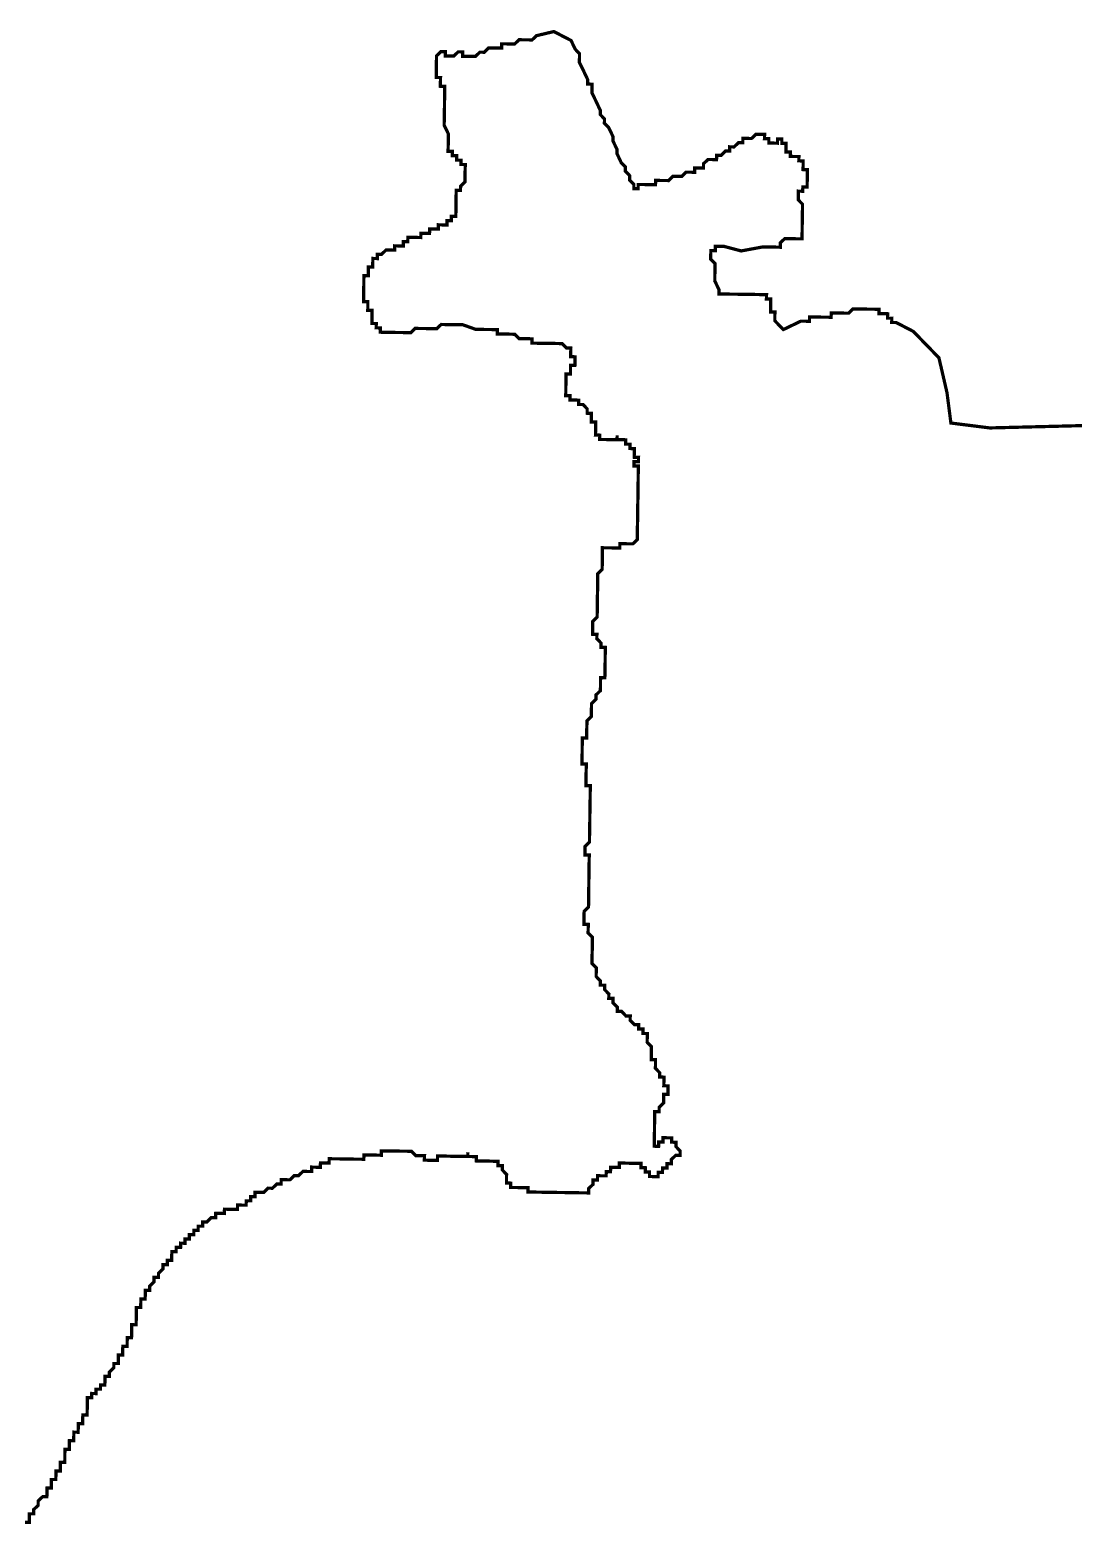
# Model space of a CAD drawing. Header units: metres. Extents: x 257673 to 289848, y 2129691 to 2228029.
# Drawn here: x 269211 to 270168, y 2146854 to 2148225 of the extents above; entities that cross this region are included whole.
import ezdxf

# ---------------------------------------------------------------- set-up
doc = ezdxf.new("R2010")
doc.units = ezdxf.units.M
doc.header["$MEASUREMENT"] = 0
doc.layers.add('HAZARDS LINE', color=1, linetype='Continuous')

msp = doc.modelspace()

# ---------------------------------------------------------------- linework, layer by layer
at = {"layer": 'HAZARDS LINE', "lineweight": 18}
msp.add_lwpolyline([(270290.4, 2147864.9, 2.98, 2.98, 0), (270091.5, 2147859.9, 2.98, 2.98, 0), (270055.8, 2147864.4, 2.98, 2.98, 0), (270052.2, 2147892.3, 2.98, 2.98, 0), (270044.8, 2147924.3, 2.98, 2.98, 0), (270021.3, 2147948.5, 2.98, 2.98, 0), (270005.5, 2147956.7, 2.98, 2.98, 0), (270001.5, 2147956.7, 2.98, 2.98, 0), (270001.6, 2147960.7, 2.98, 2.98, 0), (269997.6, 2147960.7, 2.98, 2.98, 0), (269997.7, 2147964.7, 2.98, 2.98, 0), (269993.7, 2147964.8, 2.98, 2.98, 0), (269989.7, 2147964.8, 2.98, 2.98, 0), (269989.8, 2147968.8, 2.98, 2.98, 0), (269985.8, 2147968.9, 2.98, 2.98, 0), (269981.8, 2147968.9, 2.98, 2.98, 0), (269977.8, 2147969, 2.98, 2.98, 0), (269973.9, 2147969.1, 2.98, 2.98, 0), (269969.9, 2147969.1, 2.98, 2.98, 0), (269965.9, 2147969.2, 2.98, 2.98, 0), (269961.9, 2147965.3, 2.98, 2.98, 0), (269957.9, 2147965.3, 2.98, 2.98, 0), (269953.9, 2147965.4, 2.98, 2.98, 0), (269950, 2147965.4, 2.98, 2.98, 0), (269946, 2147965.5, 2.98, 2.98, 0), (269945.9, 2147961.5, 2.98, 2.98, 0), (269941.9, 2147961.6, 2.98, 2.98, 0), (269938, 2147961.6, 2.98, 2.98, 0), (269934, 2147961.7, 2.98, 2.98, 0), (269930, 2147961.7, 2.98, 2.98, 0), (269926, 2147961.8, 2.98, 2.98, 0), (269926, 2147957.8, 2.98, 2.98, 0), (269922, 2147957.9, 2.98, 2.98, 0), (269918, 2147957.9, 2.98, 2.98, 0), (269902, 2147950.2, 2.98, 2.98, 0), (269894.2, 2147958.3, 2.98, 2.98, 0), (269894.2, 2147962.3, 2.98, 2.98, 0), (269894.3, 2147966.3, 2.98, 2.98, 0), (269890.3, 2147966.3, 2.98, 2.98, 0), (269890.4, 2147970.3, 2.98, 2.98, 0), (269890.4, 2147974.3, 2.98, 2.98, 0), (269890.5, 2147978.2, 2.98, 2.98, 0), (269886.5, 2147978.3, 2.98, 2.98, 0), (269886.6, 2147982.3, 2.98, 2.98, 0), (269882.6, 2147982.3, 2.98, 2.98, 0), (269878.6, 2147982.4, 2.98, 2.98, 0), (269866.7, 2147982.6, 2.98, 2.98, 0), (269862.7, 2147982.6, 2.98, 2.98, 0), (269858.8, 2147982.7, 2.98, 2.98, 0), (269854.8, 2147982.7, 2.98, 2.98, 0), (269850.8, 2147982.8, 2.98, 2.98, 0), (269846.8, 2147982.9, 2.98, 2.98, 0), (269842.9, 2147982.9, 2.98, 2.98, 0), (269842.9, 2147986.9, 2.98, 2.98, 0), (269839.1, 2147994.9, 2.98, 2.98, 0), (269839.3, 2148010.8, 2.98, 2.98, 0), (269835.4, 2148014.8, 2.98, 2.98, 0), (269835.4, 2148018.8, 2.98, 2.98, 0), (269835.5, 2148022.8, 2.98, 2.98, 0), (269839.5, 2148022.7, 2.98, 2.98, 0), (269839.5, 2148026.7, 2.98, 2.98, 0), (269843.5, 2148026.7, 2.98, 2.98, 0), (269847.5, 2148026.6, 2.98, 2.98, 0), (269863.3, 2148022.4, 2.98, 2.98, 0), (269883.3, 2148026.1, 2.98, 2.98, 0), (269887.2, 2148026, 2.98, 2.98, 0), (269891.2, 2148025.9, 2.98, 2.98, 0), (269895.2, 2148025.9, 2.98, 2.98, 0), (269899.2, 2148025.8, 2.98, 2.98, 0), (269899.2, 2148029.8, 2.98, 2.98, 0), (269903.3, 2148033.7, 2.98, 2.98, 0), (269907.2, 2148033.7, 2.98, 2.98, 0), (269911.2, 2148033.6, 2.98, 2.98, 0), (269915.2, 2148033.5, 2.98, 2.98, 0), (269919.2, 2148033.5, 2.98, 2.98, 0), (269919.2, 2148037.5, 2.98, 2.98, 0), (269919.3, 2148041.4, 2.98, 2.98, 0), (269919.3, 2148045.4, 2.98, 2.98, 0), (269919.4, 2148049.4, 2.98, 2.98, 0), (269919.5, 2148057.3, 2.98, 2.98, 0), (269919.6, 2148061.3, 2.98, 2.98, 0), (269919.6, 2148065.3, 2.98, 2.98, 0), (269915.7, 2148069.3, 2.98, 2.98, 0), (269915.8, 2148073.3, 2.98, 2.98, 0), (269915.8, 2148077.3, 2.98, 2.98, 0), (269919.8, 2148077.2, 2.98, 2.98, 0), (269919.9, 2148081.2, 2.98, 2.98, 0), (269923.8, 2148081.1, 2.98, 2.98, 0), (269923.9, 2148085.1, 2.98, 2.98, 0), (269924, 2148089.1, 2.98, 2.98, 0), (269924, 2148093.1, 2.98, 2.98, 0), (269924.1, 2148097, 2.98, 2.98, 0), (269920.1, 2148097.1, 2.98, 2.98, 0), (269920.2, 2148101.1, 2.98, 2.98, 0), (269920.2, 2148105, 2.98, 2.98, 0), (269916.2, 2148105.1, 2.98, 2.98, 0), (269916.3, 2148109.1, 2.98, 2.98, 0), (269912.3, 2148109.1, 2.98, 2.98, 0), (269908.4, 2148109.2, 2.98, 2.98, 0), (269908.4, 2148113.2, 2.98, 2.98, 0), (269904.4, 2148113.2, 2.98, 2.98, 0), (269904.5, 2148117.2, 2.98, 2.98, 0), (269904.6, 2148121.2, 2.98, 2.98, 0), (269900.6, 2148121.2, 2.98, 2.98, 0), (269900.6, 2148125.2, 2.98, 2.98, 0), (269896.7, 2148125.3, 2.98, 2.98, 0), (269896.6, 2148121.3, 2.98, 2.98, 0), (269892.6, 2148121.4, 2.98, 2.98, 0), (269888.7, 2148121.4, 2.98, 2.98, 0), (269888.7, 2148125.4, 2.98, 2.98, 0), (269884.7, 2148125.5, 2.98, 2.98, 0), (269884.8, 2148129.4, 2.98, 2.98, 0), (269880.8, 2148129.5, 2.98, 2.98, 0), (269876.8, 2148129.5, 2.98, 2.98, 0), (269872.8, 2148125.6, 2.98, 2.98, 0), (269868.8, 2148125.7, 2.98, 2.98, 0), (269864.9, 2148125.7, 2.98, 2.98, 0), (269864.8, 2148121.8, 2.98, 2.98, 0), (269860.8, 2148121.8, 2.98, 2.98, 0), (269856.8, 2148117.9, 2.98, 2.98, 0), (269852.8, 2148118, 2.98, 2.98, 0), (269852.8, 2148114, 2.98, 2.98, 0), (269848.8, 2148114.1, 2.98, 2.98, 0), (269844.8, 2148110.1, 2.98, 2.98, 0), (269840.8, 2148110.2, 2.98, 2.98, 0), (269840.7, 2148106.2, 2.98, 2.98, 0), (269836.7, 2148106.3, 2.98, 2.98, 0), (269832.8, 2148106.3, 2.98, 2.98, 0), (269828.7, 2148102.4, 2.98, 2.98, 0), (269828.7, 2148098.5, 2.98, 2.98, 0), (269824.7, 2148098.5, 2.98, 2.98, 0), (269820.7, 2148098.6, 2.98, 2.98, 0), (269820.7, 2148094.6, 2.98, 2.98, 0), (269816.7, 2148094.7, 2.98, 2.98, 0), (269812.7, 2148094.7, 2.98, 2.98, 0), (269808.7, 2148090.8, 2.98, 2.98, 0), (269804.7, 2148090.9, 2.98, 2.98, 0), (269800.7, 2148090.9, 2.98, 2.98, 0), (269796.7, 2148087, 2.98, 2.98, 0), (269792.7, 2148087.1, 2.98, 2.98, 0), (269788.8, 2148087.1, 2.98, 2.98, 0), (269784.8, 2148087.2, 2.98, 2.98, 0), (269784.7, 2148083.2, 2.98, 2.98, 0), (269780.7, 2148083.3, 2.98, 2.98, 0), (269776.8, 2148083.3, 2.98, 2.98, 0), (269772.8, 2148083.4, 2.98, 2.98, 0), (269768.8, 2148083.4, 2.98, 2.98, 0), (269768.8, 2148079.5, 2.98, 2.98, 0), (269764.8, 2148079.5, 2.98, 2.98, 0), (269764.8, 2148083.5, 2.98, 2.98, 0), (269760.9, 2148087.5, 2.98, 2.98, 0), (269761, 2148091.5, 2.98, 2.98, 0), (269757.1, 2148095.5, 2.98, 2.98, 0), (269757.1, 2148099.5, 2.98, 2.98, 0), (269753.2, 2148103.5, 2.98, 2.98, 0), (269749.4, 2148111.6, 2.98, 2.98, 0), (269749.4, 2148115.5, 2.98, 2.98, 0), (269745.6, 2148123.5, 2.98, 2.98, 0), (269745.6, 2148127.5, 2.98, 2.98, 0), (269741.8, 2148135.5, 2.98, 2.98, 0), (269737.8, 2148139.6, 2.98, 2.98, 0), (269737.9, 2148143.5, 2.98, 2.98, 0), (269734, 2148147.6, 2.98, 2.98, 0), (269734, 2148151.5, 2.98, 2.98, 0), (269730.2, 2148159.6, 2.98, 2.98, 0), (269726.3, 2148167.6, 2.98, 2.98, 0), (269726.5, 2148175.5, 2.98, 2.98, 0), (269722.5, 2148175.6, 2.98, 2.98, 0), (269722.5, 2148179.6, 2.98, 2.98, 0), (269718.7, 2148187.6, 2.98, 2.98, 0), (269714.8, 2148195.6, 2.98, 2.98, 0), (269714.9, 2148199.5, 2.98, 2.98, 0), (269714.9, 2148203.5, 2.98, 2.98, 0), (269711, 2148207.6, 2.98, 2.98, 0), (269707.2, 2148215.6, 2.98, 2.98, 0), (269691.4, 2148223.8, 2.98, 2.98, 0), (269675.4, 2148220, 2.98, 2.98, 0), (269671.4, 2148216.1, 2.98, 2.98, 0), (269667.4, 2148216.2, 2.98, 2.98, 0), (269663.4, 2148216.2, 2.98, 2.98, 0), (269659.5, 2148216.3, 2.98, 2.98, 0), (269655.4, 2148212.4, 2.98, 2.98, 0), (269651.5, 2148212.4, 2.98, 2.98, 0), (269647.5, 2148212.5, 2.98, 2.98, 0), (269643.5, 2148212.5, 2.98, 2.98, 0), (269643.5, 2148208.6, 2.98, 2.98, 0), (269639.5, 2148208.6, 2.98, 2.98, 0), (269635.5, 2148208.7, 2.98, 2.98, 0), (269631.5, 2148208.7, 2.98, 2.98, 0), (269627.5, 2148204.8, 2.98, 2.98, 0), (269623.5, 2148204.9, 2.98, 2.98, 0), (269619.5, 2148201, 2.98, 2.98, 0), (269615.5, 2148201, 2.98, 2.98, 0), (269611.5, 2148201.1, 2.98, 2.98, 0), (269607.6, 2148201.1, 2.98, 2.98, 0), (269607.6, 2148205.1, 2.98, 2.98, 0), (269603.6, 2148205.2, 2.98, 2.98, 0), (269599.6, 2148201.3, 2.98, 2.98, 0), (269595.6, 2148201.3, 2.98, 2.98, 0), (269591.7, 2148201.4, 2.98, 2.98, 0), (269591.7, 2148205.4, 2.98, 2.98, 0), (269587.7, 2148205.4, 2.98, 2.98, 0), (269583.7, 2148201.5, 2.98, 2.98, 0), (269583.6, 2148193.5, 2.98, 2.98, 0), (269583.5, 2148189.6, 2.98, 2.98, 0), (269583.5, 2148185.6, 2.98, 2.98, 0), (269583.4, 2148181.6, 2.98, 2.98, 0), (269587.4, 2148181.6, 2.98, 2.98, 0), (269587.3, 2148177.6, 2.98, 2.98, 0), (269587.3, 2148173.6, 2.98, 2.98, 0), (269591.2, 2148173.5, 2.98, 2.98, 0), (269591.2, 2148169.6, 2.98, 2.98, 0), (269591.1, 2148165.6, 2.98, 2.98, 0), (269591.1, 2148161.6, 2.98, 2.98, 0), (269591, 2148157.6, 2.98, 2.98, 0), (269591, 2148153.7, 2.98, 2.98, 0), (269590.9, 2148149.7, 2.98, 2.98, 0), (269590.8, 2148145.7, 2.98, 2.98, 0), (269590.8, 2148141.7, 2.98, 2.98, 0), (269590.7, 2148137.8, 2.98, 2.98, 0), (269594.6, 2148129.8, 2.98, 2.98, 0), (269594.5, 2148125.8, 2.98, 2.98, 0), (269594.5, 2148121.8, 2.98, 2.98, 0), (269594.4, 2148117.8, 2.98, 2.98, 0), (269594.3, 2148113.9, 2.98, 2.98, 0), (269598.3, 2148113.8, 2.98, 2.98, 0), (269598.3, 2148109.8, 2.98, 2.98, 0), (269602.2, 2148109.8, 2.98, 2.98, 0), (269602.2, 2148105.8, 2.98, 2.98, 0), (269606.1, 2148105.7, 2.98, 2.98, 0), (269606.1, 2148101.8, 2.98, 2.98, 0), (269610.1, 2148101.7, 2.98, 2.98, 0), (269610, 2148097.7, 2.98, 2.98, 0), (269609.9, 2148093.7, 2.98, 2.98, 0), (269609.9, 2148089.8, 2.98, 2.98, 0), (269609.8, 2148085.8, 2.98, 2.98, 0), (269605.8, 2148081.9, 2.98, 2.98, 0), (269605.7, 2148077.9, 2.98, 2.98, 0), (269601.8, 2148078, 2.98, 2.98, 0), (269601.7, 2148074, 2.98, 2.98, 0), (269601.6, 2148070, 2.98, 2.98, 0), (269601.6, 2148066, 2.98, 2.98, 0), (269601.5, 2148062.1, 2.98, 2.98, 0), (269601.5, 2148058.1, 2.98, 2.98, 0), (269601.4, 2148054.1, 2.98, 2.98, 0), (269597.4, 2148054.2, 2.98, 2.98, 0), (269597.4, 2148050.2, 2.98, 2.98, 0), (269593.4, 2148050.2, 2.98, 2.98, 0), (269593.3, 2148046.3, 2.98, 2.98, 0), (269589.4, 2148046.3, 2.98, 2.98, 0), (269585.4, 2148046.4, 2.98, 2.98, 0), (269585.3, 2148042.4, 2.98, 2.98, 0), (269581.3, 2148042.5, 2.98, 2.98, 0), (269577.4, 2148042.5, 2.98, 2.98, 0), (269577.3, 2148038.6, 2.98, 2.98, 0), (269573.3, 2148038.6, 2.98, 2.98, 0), (269569.4, 2148038.7, 2.98, 2.98, 0), (269569.3, 2148034.7, 2.98, 2.98, 0), (269565.3, 2148034.8, 2.98, 2.98, 0), (269561.4, 2148034.8, 2.98, 2.98, 0), (269557.4, 2148034.9, 2.98, 2.98, 0), (269557.3, 2148030.9, 2.98, 2.98, 0), (269553.3, 2148031, 2.98, 2.98, 0), (269553.3, 2148027, 2.98, 2.98, 0), (269549.3, 2148027, 2.98, 2.98, 0), (269545.3, 2148027.1, 2.98, 2.98, 0), (269545.3, 2148023.1, 2.98, 2.98, 0), (269541.3, 2148023.2, 2.98, 2.98, 0), (269537.3, 2148023.2, 2.98, 2.98, 0), (269533.3, 2148019.3, 2.98, 2.98, 0), (269529.3, 2148019.4, 2.98, 2.98, 0), (269529.3, 2148015.4, 2.98, 2.98, 0), (269525.3, 2148015.5, 2.98, 2.98, 0), (269525.2, 2148011.5, 2.98, 2.98, 0), (269525.2, 2148007.5, 2.98, 2.98, 0), (269521.2, 2148007.6, 2.98, 2.98, 0), (269521.1, 2148003.6, 2.98, 2.98, 0), (269521.1, 2147999.6, 2.98, 2.98, 0), (269517.1, 2147999.7, 2.98, 2.98, 0), (269517, 2147995.7, 2.98, 2.98, 0), (269517, 2147991.7, 2.98, 2.98, 0), (269516.9, 2147987.8, 2.98, 2.98, 0), (269516.9, 2147983.8, 2.98, 2.98, 0), (269516.8, 2147979.8, 2.98, 2.98, 0), (269516.7, 2147975.8, 2.98, 2.98, 0), (269520.7, 2147975.8, 2.98, 2.98, 0), (269520.7, 2147971.8, 2.98, 2.98, 0), (269520.6, 2147967.8, 2.98, 2.98, 0), (269524.6, 2147967.8, 2.98, 2.98, 0), (269524.5, 2147963.8, 2.98, 2.98, 0), (269524.5, 2147959.8, 2.98, 2.98, 0), (269524.4, 2147955.8, 2.98, 2.98, 0), (269528.4, 2147955.8, 2.98, 2.98, 0), (269528.3, 2147951.8, 2.98, 2.98, 0), (269532.3, 2147951.7, 2.98, 2.98, 0), (269532.2, 2147947.8, 2.98, 2.98, 0), (269536.2, 2147947.7, 2.98, 2.98, 0), (269540.2, 2147947.7, 2.98, 2.98, 0), (269544.2, 2147947.6, 2.98, 2.98, 0), (269548.1, 2147947.5, 2.98, 2.98, 0), (269552.1, 2147947.5, 2.98, 2.98, 0), (269556.1, 2147947.4, 2.98, 2.98, 0), (269560.1, 2147947.4, 2.98, 2.98, 0), (269564.1, 2147951.3, 2.98, 2.98, 0), (269568.1, 2147951.2, 2.98, 2.98, 0), (269572, 2147951.2, 2.98, 2.98, 0), (269576, 2147951.1, 2.98, 2.98, 0), (269580, 2147951, 2.98, 2.98, 0), (269584, 2147951, 2.98, 2.98, 0), (269588, 2147954.9, 2.98, 2.98, 0), (269592, 2147954.8, 2.98, 2.98, 0), (269596, 2147954.8, 2.98, 2.98, 0), (269599.9, 2147954.7, 2.98, 2.98, 0), (269603.9, 2147954.7, 2.98, 2.98, 0), (269607.9, 2147954.6, 2.98, 2.98, 0), (269619.7, 2147950.4, 2.98, 2.98, 0), (269623.7, 2147950.4, 2.98, 2.98, 0), (269627.7, 2147950.3, 2.98, 2.98, 0), (269631.7, 2147950.3, 2.98, 2.98, 0), (269635.6, 2147950.2, 2.98, 2.98, 0), (269639.6, 2147950.2, 2.98, 2.98, 0), (269639.6, 2147946.2, 2.98, 2.98, 0), (269643.5, 2147946.1, 2.98, 2.98, 0), (269647.5, 2147946.1, 2.98, 2.98, 0), (269651.5, 2147946, 2.98, 2.98, 0), (269655.5, 2147945.9, 2.98, 2.98, 0), (269659.4, 2147941.9, 2.98, 2.98, 0), (269663.3, 2147941.8, 2.98, 2.98, 0), (269667.3, 2147941.8, 2.98, 2.98, 0), (269671.3, 2147941.7, 2.98, 2.98, 0), (269671.2, 2147937.8, 2.98, 2.98, 0), (269675.2, 2147937.7, 2.98, 2.98, 0), (269679.2, 2147937.6, 2.98, 2.98, 0), (269683.2, 2147937.6, 2.98, 2.98, 0), (269687.1, 2147937.5, 2.98, 2.98, 0), (269691.1, 2147937.5, 2.98, 2.98, 0), (269695.1, 2147937.4, 2.98, 2.98, 0), (269699.1, 2147937.3, 2.98, 2.98, 0), (269703, 2147933.3, 2.98, 2.98, 0), (269707, 2147933.2, 2.98, 2.98, 0), (269706.9, 2147929.3, 2.98, 2.98, 0), (269706.8, 2147925.3, 2.98, 2.98, 0), (269710.8, 2147925.2, 2.98, 2.98, 0), (269710.8, 2147921.3, 2.98, 2.98, 0), (269710.7, 2147917.3, 2.98, 2.98, 0), (269706.7, 2147917.3, 2.98, 2.98, 0), (269706.7, 2147913.4, 2.98, 2.98, 0), (269706.6, 2147909.4, 2.98, 2.98, 0), (269702.6, 2147909.5, 2.98, 2.98, 0), (269702.6, 2147905.5, 2.98, 2.98, 0), (269702.5, 2147901.5, 2.98, 2.98, 0), (269702.4, 2147897.5, 2.98, 2.98, 0), (269702.4, 2147893.6, 2.98, 2.98, 0), (269702.3, 2147889.6, 2.98, 2.98, 0), (269706.3, 2147889.5, 2.98, 2.98, 0), (269706.2, 2147885.5, 2.98, 2.98, 0), (269710.2, 2147885.5, 2.98, 2.98, 0), (269714.2, 2147885.4, 2.98, 2.98, 0), (269714.1, 2147881.4, 2.98, 2.98, 0), (269718.1, 2147881.4, 2.98, 2.98, 0), (269722, 2147877.4, 2.98, 2.98, 0), (269722, 2147873.4, 2.98, 2.98, 0), (269725.9, 2147873.3, 2.98, 2.98, 0), (269725.9, 2147869.3, 2.98, 2.98, 0), (269725.8, 2147865.4, 2.98, 2.98, 0), (269729.8, 2147865.3, 2.98, 2.98, 0), (269729.7, 2147861.3, 2.98, 2.98, 0), (269729.7, 2147857.4, 2.98, 2.98, 0), (269729.6, 2147853.4, 2.98, 2.98, 0), (269733.6, 2147853.3, 2.98, 2.98, 0), (269733.5, 2147849.3, 2.98, 2.98, 0), (269737.5, 2147849.3, 2.98, 2.98, 0), (269741.5, 2147849.2, 2.98, 2.98, 0), (269745.5, 2147849.2, 2.98, 2.98, 0), (269749.4, 2147849.1, 2.98, 2.98, 0), (269749.5, 2147853.1, 2.98, 2.98, 0), (269749.4, 2147849.1, 2.98, 2.98, 0), (269753.4, 2147849.1, 2.98, 2.98, 0), (269757.4, 2147849, 2.98, 2.98, 0), (269757.3, 2147845, 2.98, 2.98, 0), (269761.3, 2147845, 2.98, 2.98, 0), (269761.2, 2147841, 2.98, 2.98, 0), (269765.2, 2147840.9, 2.98, 2.98, 0), (269765.2, 2147836.9, 2.98, 2.98, 0), (269765.1, 2147833, 2.98, 2.98, 0), (269769.1, 2147832.9, 2.98, 2.98, 0), (269769, 2147828.9, 2.98, 2.98, 0), (269765, 2147829, 2.98, 2.98, 0), (269765, 2147825, 2.98, 2.98, 0), (269769, 2147825, 2.98, 2.98, 0), (269768.9, 2147821, 2.98, 2.98, 0), (269768.8, 2147817, 2.98, 2.98, 0), (269768.8, 2147813, 2.98, 2.98, 0), (269768.7, 2147809.1, 2.98, 2.98, 0), (269768.7, 2147805.1, 2.98, 2.98, 0), (269768.6, 2147801.1, 2.98, 2.98, 0), (269768.5, 2147793.2, 2.98, 2.98, 0), (269768.4, 2147789.2, 2.98, 2.98, 0), (269768.4, 2147785.2, 2.98, 2.98, 0), (269768.3, 2147781.2, 2.98, 2.98, 0), (269768.3, 2147777.3, 2.98, 2.98, 0), (269768.2, 2147773.3, 2.98, 2.98, 0), (269768.1, 2147769.3, 2.98, 2.98, 0), (269768.1, 2147765.3, 2.98, 2.98, 0), (269768, 2147761.4, 2.98, 2.98, 0), (269768, 2147757.4, 2.98, 2.98, 0), (269763.9, 2147753.5, 2.98, 2.98, 0), (269759.9, 2147753.5, 2.98, 2.98, 0), (269756, 2147753.6, 2.98, 2.98, 0), (269752, 2147753.6, 2.98, 2.98, 0), (269751.9, 2147749.7, 2.98, 2.98, 0), (269748, 2147749.7, 2.98, 2.98, 0), (269744, 2147749.8, 2.98, 2.98, 0), (269740, 2147749.8, 2.98, 2.98, 0), (269736, 2147749.9, 2.98, 2.98, 0), (269736, 2147745.9, 2.98, 2.98, 0), (269735.9, 2147741.9, 2.98, 2.98, 0), (269735.9, 2147738, 2.98, 2.98, 0), (269735.8, 2147734, 2.98, 2.98, 0), (269735.7, 2147730, 2.98, 2.98, 0), (269731.7, 2147726.1, 2.98, 2.98, 0), (269731.7, 2147722.1, 2.98, 2.98, 0), (269731.6, 2147718.2, 2.98, 2.98, 0), (269731.5, 2147714.2, 2.98, 2.98, 0), (269731.5, 2147710.2, 2.98, 2.98, 0), (269731.4, 2147706.2, 2.98, 2.98, 0), (269731.4, 2147702.3, 2.98, 2.98, 0), (269731.3, 2147698.3, 2.98, 2.98, 0), (269731.2, 2147694.3, 2.98, 2.98, 0), (269731.2, 2147690.3, 2.98, 2.98, 0), (269731.1, 2147686.4, 2.98, 2.98, 0), (269727.1, 2147682.4, 2.98, 2.98, 0), (269727, 2147678.5, 2.98, 2.98, 0), (269727, 2147674.5, 2.98, 2.98, 0), (269726.9, 2147670.5, 2.98, 2.98, 0), (269730.9, 2147670.4, 2.98, 2.98, 0), (269730.8, 2147666.5, 2.98, 2.98, 0), (269734.7, 2147662.4, 2.98, 2.98, 0), (269734.7, 2147658.5, 2.98, 2.98, 0), (269738.7, 2147658.4, 2.98, 2.98, 0), (269738.6, 2147654.4, 2.98, 2.98, 0), (269738.5, 2147650.5, 2.98, 2.98, 0), (269738.5, 2147646.5, 2.98, 2.98, 0), (269738.4, 2147642.5, 2.98, 2.98, 0), (269738.4, 2147638.5, 2.98, 2.98, 0), (269738.3, 2147634.6, 2.98, 2.98, 0), (269738.2, 2147630.6, 2.98, 2.98, 0), (269734.3, 2147630.6, 2.98, 2.98, 0), (269734.2, 2147626.7, 2.98, 2.98, 0), (269734.2, 2147622.7, 2.98, 2.98, 0), (269734.1, 2147618.7, 2.98, 2.98, 0), (269730.1, 2147614.8, 2.98, 2.98, 0), (269730, 2147610.8, 2.98, 2.98, 0), (269726, 2147606.9, 2.98, 2.98, 0), (269725.9, 2147602.9, 2.98, 2.98, 0), (269725.8, 2147598.9, 2.98, 2.98, 0), (269725.8, 2147595, 2.98, 2.98, 0), (269721.8, 2147591.1, 2.98, 2.98, 0), (269721.7, 2147587.1, 2.98, 2.98, 0), (269721.6, 2147583.1, 2.98, 2.98, 0), (269721.6, 2147579.1, 2.98, 2.98, 0), (269721.5, 2147575.2, 2.98, 2.98, 0), (269717.5, 2147575.2, 2.98, 2.98, 0), (269717.5, 2147571.2, 2.98, 2.98, 0), (269717.4, 2147567.3, 2.98, 2.98, 0), (269717.4, 2147563.3, 2.98, 2.98, 0), (269717.3, 2147559.3, 2.98, 2.98, 0), (269717.2, 2147555.3, 2.98, 2.98, 0), (269717.2, 2147551.4, 2.98, 2.98, 0), (269721.2, 2147551.3, 2.98, 2.98, 0), (269721.1, 2147547.3, 2.98, 2.98, 0), (269721, 2147543.3, 2.98, 2.98, 0), (269721, 2147539.4, 2.98, 2.98, 0), (269720.9, 2147535.4, 2.98, 2.98, 0), (269720.9, 2147531.4, 2.98, 2.98, 0), (269724.8, 2147531.4, 2.98, 2.98, 0), (269724.8, 2147527.4, 2.98, 2.98, 0), (269724.7, 2147523.4, 2.98, 2.98, 0), (269724.7, 2147519.4, 2.98, 2.98, 0), (269724.6, 2147515.5, 2.98, 2.98, 0), (269724.6, 2147511.5, 2.98, 2.98, 0), (269724.5, 2147507.5, 2.98, 2.98, 0), (269724.4, 2147503.5, 2.98, 2.98, 0), (269724.4, 2147499.6, 2.98, 2.98, 0), (269724.2, 2147487.6, 2.98, 2.98, 0), (269724.1, 2147483.7, 2.98, 2.98, 0), (269724.1, 2147479.7, 2.98, 2.98, 0), (269720, 2147475.8, 2.98, 2.98, 0), (269720, 2147471.8, 2.98, 2.98, 0), (269719.9, 2147467.8, 2.98, 2.98, 0), (269723.9, 2147467.8, 2.98, 2.98, 0), (269723.8, 2147463.8, 2.98, 2.98, 0), (269723.7, 2147455.8, 2.98, 2.98, 0), (269723.6, 2147447.9, 2.98, 2.98, 0), (269723.5, 2147443.9, 2.98, 2.98, 0), (269723.5, 2147439.9, 2.98, 2.98, 0), (269723.4, 2147436, 2.98, 2.98, 0), (269723.4, 2147432, 2.98, 2.98, 0), (269723.3, 2147428, 2.98, 2.98, 0), (269723.3, 2147424, 2.98, 2.98, 0), (269723.2, 2147420, 2.98, 2.98, 0), (269719.2, 2147416.1, 2.98, 2.98, 0), (269719.1, 2147412.2, 2.98, 2.98, 0), (269719, 2147408.2, 2.98, 2.98, 0), (269719, 2147404.2, 2.98, 2.98, 0), (269723, 2147404.1, 2.98, 2.98, 0), (269722.8, 2147396.2, 2.98, 2.98, 0), (269726.8, 2147392.2, 2.98, 2.98, 0), (269726.7, 2147388.2, 2.98, 2.98, 0), (269726.6, 2147384.2, 2.98, 2.98, 0), (269726.6, 2147380.2, 2.98, 2.98, 0), (269726.5, 2147376.3, 2.98, 2.98, 0), (269726.5, 2147372.3, 2.98, 2.98, 0), (269726.4, 2147368.3, 2.98, 2.98, 0), (269730.3, 2147364.3, 2.98, 2.98, 0), (269730.3, 2147360.3, 2.98, 2.98, 0), (269730.2, 2147356.3, 2.98, 2.98, 0), (269734.1, 2147352.3, 2.98, 2.98, 0), (269734.1, 2147348.3, 2.98, 2.98, 0), (269738, 2147348.3, 2.98, 2.98, 0), (269738, 2147344.3, 2.98, 2.98, 0), (269741.9, 2147340.2, 2.98, 2.98, 0), (269741.8, 2147336.3, 2.98, 2.98, 0), (269745.8, 2147336.2, 2.98, 2.98, 0), (269745.7, 2147332.2, 2.98, 2.98, 0), (269749.7, 2147328.2, 2.98, 2.98, 0), (269749.6, 2147324.2, 2.98, 2.98, 0), (269753.6, 2147324.2, 2.98, 2.98, 0), (269757.5, 2147320.1, 2.98, 2.98, 0), (269761.5, 2147320.1, 2.98, 2.98, 0), (269761.4, 2147316.1, 2.98, 2.98, 0), (269765.3, 2147312.1, 2.98, 2.98, 0), (269769.3, 2147312, 2.98, 2.98, 0), (269769.2, 2147308, 2.98, 2.98, 0), (269773.2, 2147308, 2.98, 2.98, 0), (269773.2, 2147304, 2.98, 2.98, 0), (269777.1, 2147303.9, 2.98, 2.98, 0), (269777.1, 2147300, 2.98, 2.98, 0), (269777, 2147296, 2.98, 2.98, 0), (269780.9, 2147291.9, 2.98, 2.98, 0), (269780.9, 2147288, 2.98, 2.98, 0), (269780.8, 2147284, 2.98, 2.98, 0), (269780.8, 2147280, 2.98, 2.98, 0), (269784.7, 2147280, 2.98, 2.98, 0), (269784.7, 2147276, 2.98, 2.98, 0), (269784.6, 2147272, 2.98, 2.98, 0), (269788.5, 2147268, 2.98, 2.98, 0), (269788.5, 2147264, 2.98, 2.98, 0), (269792.4, 2147263.9, 2.98, 2.98, 0), (269792.4, 2147260, 2.98, 2.98, 0), (269792.3, 2147256, 2.98, 2.98, 0), (269796.3, 2147255.9, 2.98, 2.98, 0), (269796.2, 2147252, 2.98, 2.98, 0), (269796.2, 2147248, 2.98, 2.98, 0), (269792.2, 2147248, 2.98, 2.98, 0), (269792.1, 2147244.1, 2.98, 2.98, 0), (269792.1, 2147240.1, 2.98, 2.98, 0), (269788.1, 2147236.2, 2.98, 2.98, 0), (269788, 2147232.2, 2.98, 2.98, 0), (269784, 2147232.3, 2.98, 2.98, 0), (269784, 2147228.3, 2.98, 2.98, 0), (269783.9, 2147224.3, 2.98, 2.98, 0), (269783.8, 2147220.3, 2.98, 2.98, 0), (269783.8, 2147216.4, 2.98, 2.98, 0), (269783.7, 2147212.4, 2.98, 2.98, 0), (269783.7, 2147208.4, 2.98, 2.98, 0), (269783.6, 2147204.4, 2.98, 2.98, 0), (269783.5, 2147200.5, 2.98, 2.98, 0), (269787.5, 2147200.4, 2.98, 2.98, 0), (269787.6, 2147204.4, 2.98, 2.98, 0), (269791.6, 2147204.3, 2.98, 2.98, 0), (269791.6, 2147208.3, 2.98, 2.98, 0), (269795.6, 2147208.2, 2.98, 2.98, 0), (269799.6, 2147208.2, 2.98, 2.98, 0), (269799.5, 2147204.2, 2.98, 2.98, 0), (269803.5, 2147204.1, 2.98, 2.98, 0), (269803.4, 2147200.2, 2.98, 2.98, 0), (269807.3, 2147196.1, 2.98, 2.98, 0), (269807.3, 2147192.1, 2.98, 2.98, 0), (269803.3, 2147192.2, 2.98, 2.98, 0), (269799.3, 2147188.3, 2.98, 2.98, 0), (269799.2, 2147184.3, 2.98, 2.98, 0), (269795.2, 2147184.4, 2.98, 2.98, 0), (269795.2, 2147180.4, 2.98, 2.98, 0), (269791.2, 2147180.5, 2.98, 2.98, 0), (269791.1, 2147176.5, 2.98, 2.98, 0), (269787.2, 2147176.5, 2.98, 2.98, 0), (269787.1, 2147172.6, 2.98, 2.98, 0), (269783.1, 2147172.6, 2.98, 2.98, 0), (269779.2, 2147172.7, 2.98, 2.98, 0), (269779.2, 2147176.7, 2.98, 2.98, 0), (269775.2, 2147176.7, 2.98, 2.98, 0), (269775.3, 2147180.7, 2.98, 2.98, 0), (269771.3, 2147180.8, 2.98, 2.98, 0), (269771.4, 2147184.7, 2.98, 2.98, 0), (269767.4, 2147184.8, 2.98, 2.98, 0), (269763.4, 2147184.8, 2.98, 2.98, 0), (269759.5, 2147184.9, 2.98, 2.98, 0), (269755.5, 2147185, 2.98, 2.98, 0), (269751.5, 2147185, 2.98, 2.98, 0), (269751.5, 2147181, 2.98, 2.98, 0), (269747.5, 2147181.1, 2.98, 2.98, 0), (269743.5, 2147181.2, 2.98, 2.98, 0), (269743.4, 2147177.2, 2.98, 2.98, 0), (269739.5, 2147177.2, 2.98, 2.98, 0), (269739.4, 2147173.3, 2.98, 2.98, 0), (269735.4, 2147173.3, 2.98, 2.98, 0), (269731.5, 2147173.4, 2.98, 2.98, 0), (269731.4, 2147169.4, 2.98, 2.98, 0), (269727.4, 2147169.5, 2.98, 2.98, 0), (269727.4, 2147165.5, 2.98, 2.98, 0), (269723.3, 2147161.6, 2.98, 2.98, 0), (269723.3, 2147157.6, 2.98, 2.98, 0), (269719.3, 2147157.7, 2.98, 2.98, 0), (269715.3, 2147157.7, 2.98, 2.98, 0), (269711.4, 2147157.8, 2.98, 2.98, 0), (269707.4, 2147157.8, 2.98, 2.98, 0), (269703.4, 2147157.9, 2.98, 2.98, 0), (269699.4, 2147158, 2.98, 2.98, 0), (269695.5, 2147158, 2.98, 2.98, 0), (269691.5, 2147158.1, 2.98, 2.98, 0), (269687.5, 2147158.1, 2.98, 2.98, 0), (269683.5, 2147158.2, 2.98, 2.98, 0), (269671.6, 2147158.4, 2.98, 2.98, 0), (269667.6, 2147158.4, 2.98, 2.98, 0), (269667.7, 2147162.4, 2.98, 2.98, 0), (269663.7, 2147162.5, 2.98, 2.98, 0), (269659.7, 2147162.5, 2.98, 2.98, 0), (269655.8, 2147162.6, 2.98, 2.98, 0), (269651.8, 2147162.6, 2.98, 2.98, 0), (269651.8, 2147166.6, 2.98, 2.98, 0), (269647.9, 2147166.7, 2.98, 2.98, 0), (269647.9, 2147170.7, 2.98, 2.98, 0), (269648, 2147174.6, 2.98, 2.98, 0), (269644.1, 2147178.7, 2.98, 2.98, 0), (269644.1, 2147182.6, 2.98, 2.98, 0), (269640.2, 2147182.7, 2.98, 2.98, 0), (269640.2, 2147186.7, 2.98, 2.98, 0), (269636.2, 2147186.7, 2.98, 2.98, 0), (269632.3, 2147186.8, 2.98, 2.98, 0), (269628.3, 2147186.8, 2.98, 2.98, 0), (269624.3, 2147186.9, 2.98, 2.98, 0), (269620.3, 2147187, 2.98, 2.98, 0), (269620.4, 2147190.9, 2.98, 2.98, 0), (269616.4, 2147191, 2.98, 2.98, 0), (269612.4, 2147191.1, 2.98, 2.98, 0), (269612.5, 2147195, 2.98, 2.98, 0), (269612.4, 2147191.1, 2.98, 2.98, 0), (269608.5, 2147191.1, 2.98, 2.98, 0), (269604.5, 2147191.2, 2.98, 2.98, 0), (269600.5, 2147191.2, 2.98, 2.98, 0), (269596.5, 2147191.3, 2.98, 2.98, 0), (269592.6, 2147191.4, 2.98, 2.98, 0), (269588.6, 2147191.4, 2.98, 2.98, 0), (269584.6, 2147191.5, 2.98, 2.98, 0), (269584.6, 2147187.5, 2.98, 2.98, 0), (269580.6, 2147187.6, 2.98, 2.98, 0), (269576.6, 2147187.6, 2.98, 2.98, 0), (269572.6, 2147187.7, 2.98, 2.98, 0), (269572.7, 2147191.7, 2.98, 2.98, 0), (269568.7, 2147191.7, 2.98, 2.98, 0), (269564.8, 2147191.8, 2.98, 2.98, 0), (269560.8, 2147195.8, 2.98, 2.98, 0), (269556.9, 2147195.9, 2.98, 2.98, 0), (269552.9, 2147195.9, 2.98, 2.98, 0), (269548.9, 2147196, 2.98, 2.98, 0), (269544.9, 2147196, 2.98, 2.98, 0), (269541, 2147196.1, 2.98, 2.98, 0), (269537, 2147196.2, 2.98, 2.98, 0), (269533, 2147196.2, 2.98, 2.98, 0), (269533, 2147192.2, 2.98, 2.98, 0), (269529, 2147192.3, 2.98, 2.98, 0), (269525, 2147192.4, 2.98, 2.98, 0), (269521, 2147192.4, 2.98, 2.98, 0), (269517.1, 2147192.5, 2.98, 2.98, 0), (269517, 2147188.5, 2.98, 2.98, 0), (269513, 2147188.6, 2.98, 2.98, 0), (269509, 2147188.6, 2.98, 2.98, 0), (269505.1, 2147188.7, 2.98, 2.98, 0), (269501.1, 2147188.7, 2.98, 2.98, 0), (269497.1, 2147188.8, 2.98, 2.98, 0), (269493.1, 2147188.9, 2.98, 2.98, 0), (269489.2, 2147188.9, 2.98, 2.98, 0), (269485.2, 2147189, 2.98, 2.98, 0), (269485.1, 2147185, 2.98, 2.98, 0), (269481.2, 2147185.1, 2.98, 2.98, 0), (269477.2, 2147185.1, 2.98, 2.98, 0), (269477.1, 2147181.1, 2.98, 2.98, 0), (269473.2, 2147181.2, 2.98, 2.98, 0), (269469.2, 2147181.3, 2.98, 2.98, 0), (269469.1, 2147177.3, 2.98, 2.98, 0), (269465.1, 2147177.3, 2.98, 2.98, 0), (269461.2, 2147177.4, 2.98, 2.98, 0), (269457.1, 2147173.5, 2.98, 2.98, 0), (269453.2, 2147173.5, 2.98, 2.98, 0), (269449.1, 2147169.6, 2.98, 2.98, 0), (269445.1, 2147169.7, 2.98, 2.98, 0), (269441.2, 2147169.7, 2.98, 2.98, 0), (269441.1, 2147165.8, 2.98, 2.98, 0), (269437.1, 2147165.8, 2.98, 2.98, 0), (269433.1, 2147161.9, 2.98, 2.98, 0), (269429.1, 2147162, 2.98, 2.98, 0), (269425.1, 2147158.1, 2.98, 2.98, 0), (269421.1, 2147158.1, 2.98, 2.98, 0), (269417.1, 2147158.2, 2.98, 2.98, 0), (269417.1, 2147154.2, 2.98, 2.98, 0), (269413.1, 2147154.3, 2.98, 2.98, 0), (269413.1, 2147150.3, 2.98, 2.98, 0), (269409.1, 2147150.3, 2.98, 2.98, 0), (269409, 2147146.4, 2.98, 2.98, 0), (269405, 2147146.4, 2.98, 2.98, 0), (269401.1, 2147146.5, 2.98, 2.98, 0), (269401, 2147142.5, 2.98, 2.98, 0), (269397, 2147142.6, 2.98, 2.98, 0), (269393.1, 2147142.6, 2.98, 2.98, 0), (269389.1, 2147142.7, 2.98, 2.98, 0), (269389, 2147138.7, 2.98, 2.98, 0), (269385.1, 2147138.8, 2.98, 2.98, 0), (269381.1, 2147138.8, 2.98, 2.98, 0), (269381, 2147134.8, 2.98, 2.98, 0), (269377, 2147134.9, 2.98, 2.98, 0), (269373, 2147131, 2.98, 2.98, 0), (269369, 2147131, 2.98, 2.98, 0), (269369, 2147127.1, 2.98, 2.98, 0), (269365, 2147127.1, 2.98, 2.98, 0), (269364.9, 2147123.2, 2.98, 2.98, 0), (269361, 2147123.2, 2.98, 2.98, 0), (269360.9, 2147119.2, 2.98, 2.98, 0), (269356.9, 2147119.3, 2.98, 2.98, 0), (269356.9, 2147115.3, 2.98, 2.98, 0), (269352.9, 2147115.4, 2.98, 2.98, 0), (269352.8, 2147111.4, 2.98, 2.98, 0), (269348.9, 2147111.5, 2.98, 2.98, 0), (269348.8, 2147107.5, 2.98, 2.98, 0), (269344.8, 2147107.6, 2.98, 2.98, 0), (269344.8, 2147103.6, 2.98, 2.98, 0), (269340.8, 2147103.6, 2.98, 2.98, 0), (269340.7, 2147099.7, 2.98, 2.98, 0), (269340.7, 2147095.7, 2.98, 2.98, 0), (269336.7, 2147095.7, 2.98, 2.98, 0), (269336.6, 2147091.8, 2.98, 2.98, 0), (269332.7, 2147091.8, 2.98, 2.98, 0), (269332.6, 2147087.8, 2.98, 2.98, 0), (269328.6, 2147083.9, 2.98, 2.98, 0), (269328.5, 2147080, 2.98, 2.98, 0), (269324.5, 2147080, 2.98, 2.98, 0), (269324.5, 2147076, 2.98, 2.98, 0), (269320.5, 2147072.1, 2.98, 2.98, 0), (269320.4, 2147068.1, 2.98, 2.98, 0), (269316.4, 2147068.2, 2.98, 2.98, 0), (269316.4, 2147064.2, 2.98, 2.98, 0), (269316.3, 2147060.3, 2.98, 2.98, 0), (269312.3, 2147060.3, 2.98, 2.98, 0), (269312.3, 2147056.3, 2.98, 2.98, 0), (269312.2, 2147052.4, 2.98, 2.98, 0), (269308.2, 2147052.4, 2.98, 2.98, 0), (269308.2, 2147048.4, 2.98, 2.98, 0), (269308.1, 2147044.5, 2.98, 2.98, 0), (269308.1, 2147040.5, 2.98, 2.98, 0), (269308, 2147036.5, 2.98, 2.98, 0), (269304, 2147036.6, 2.98, 2.98, 0), (269304, 2147032.6, 2.98, 2.98, 0), (269303.9, 2147028.6, 2.98, 2.98, 0), (269303.8, 2147024.7, 2.98, 2.98, 0), (269299.9, 2147024.7, 2.98, 2.98, 0), (269299.8, 2147020.7, 2.98, 2.98, 0), (269299.8, 2147016.8, 2.98, 2.98, 0), (269295.8, 2147016.8, 2.98, 2.98, 0), (269295.7, 2147012.8, 2.98, 2.98, 0), (269295.7, 2147008.9, 2.98, 2.98, 0), (269291.7, 2147008.9, 2.98, 2.98, 0), (269291.6, 2147005, 2.98, 2.98, 0), (269291.6, 2147001, 2.98, 2.98, 0), (269287.6, 2147001, 2.98, 2.98, 0), (269287.5, 2146997.1, 2.98, 2.98, 0), (269283.5, 2146993.1, 2.98, 2.98, 0), (269283.4, 2146989.2, 2.98, 2.98, 0), (269279.5, 2146989.2, 2.98, 2.98, 0), (269279.4, 2146985.3, 2.98, 2.98, 0), (269279.3, 2146981.3, 2.98, 2.98, 0), (269275.4, 2146981.3, 2.98, 2.98, 0), (269275.3, 2146977.4, 2.98, 2.98, 0), (269271.3, 2146977.4, 2.98, 2.98, 0), (269271.3, 2146973.4, 2.98, 2.98, 0), (269267.3, 2146973.5, 2.98, 2.98, 0), (269267.2, 2146969.5, 2.98, 2.98, 0), (269263.3, 2146969.6, 2.98, 2.98, 0), (269263.2, 2146965.6, 2.98, 2.98, 0), (269263.2, 2146961.6, 2.98, 2.98, 0), (269263.1, 2146957.7, 2.98, 2.98, 0), (269263, 2146953.7, 2.98, 2.98, 0), (269259.1, 2146953.7, 2.98, 2.98, 0), (269259, 2146949.8, 2.98, 2.98, 0), (269258.9, 2146945.8, 2.98, 2.98, 0), (269255, 2146945.9, 2.98, 2.98, 0), (269254.8, 2146937.9, 2.98, 2.98, 0), (269250.9, 2146938, 2.98, 2.98, 0), (269250.8, 2146934, 2.98, 2.98, 0), (269250.8, 2146930, 2.98, 2.98, 0), (269246.8, 2146930.1, 2.98, 2.98, 0), (269246.7, 2146926.1, 2.98, 2.98, 0), (269246.7, 2146922.1, 2.98, 2.98, 0), (269242.7, 2146922.2, 2.98, 2.98, 0), (269242.6, 2146918.2, 2.98, 2.98, 0), (269242.6, 2146914.2, 2.98, 2.98, 0), (269242.5, 2146910.2, 2.98, 2.98, 0), (269238.5, 2146910.3, 2.98, 2.98, 0), (269238.5, 2146906.3, 2.98, 2.98, 0), (269238.4, 2146902.4, 2.98, 2.98, 0), (269234.4, 2146902.4, 2.98, 2.98, 0), (269234.4, 2146898.4, 2.98, 2.98, 0), (269234.3, 2146894.5, 2.98, 2.98, 0), (269230.3, 2146894.5, 2.98, 2.98, 0), (269230.3, 2146890.5, 2.98, 2.98, 0), (269230.2, 2146886.6, 2.98, 2.98, 0), (269226.3, 2146886.6, 2.98, 2.98, 0), (269226.2, 2146882.7, 2.98, 2.98, 0), (269226.1, 2146878.7, 2.98, 2.98, 0), (269222.2, 2146878.7, 2.98, 2.98, 0), (269218.1, 2146874.8, 2.98, 2.98, 0), (269218.1, 2146870.8, 2.98, 2.98, 0), (269214, 2146866.9, 2.98, 2.98, 0), (269214, 2146863, 2.98, 2.98, 0), (269210, 2146863, 2.98, 2.98, 0), (269209.9, 2146859, 2.98, 2.98, 0), (269209.9, 2146855.1, 2.98, 2.98, 0), (269205.9, 2146855.1, 2.98, 2.98, 0)], format="xyseb", dxfattribs=at)

doc.saveas('drawing.dxf')
